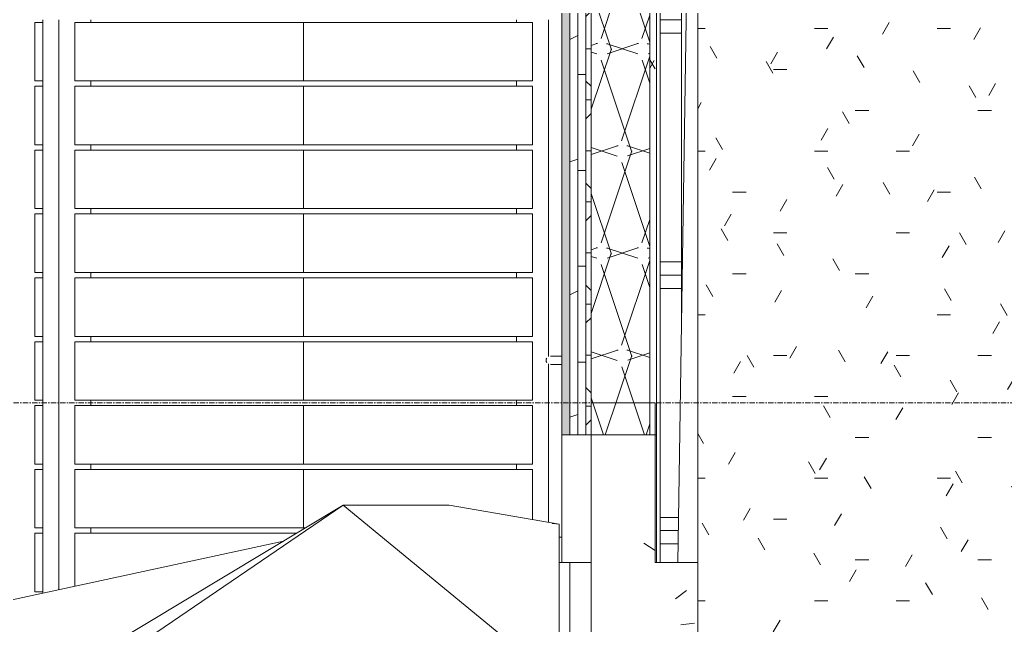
# Model space of a CAD drawing. Header units: inches. Extents: x 9661 to 15313, y -314 to 660.
# Drawn here: x 13236.9 to 13329.5, y -20.9 to 36 of the extents above; entities that cross this region are included whole.
import ezdxf

# ---------------------------------------------------------------- set-up
doc = ezdxf.new("R2010")
doc.units = ezdxf.units.IN
doc.header["$MEASUREMENT"] = 0
doc.linetypes.add('Grid Line 1_2_', pattern=[0.875, 0.5, -0.125, 0.125, -0.125])
for name, color, linetype, lineweight in [('0-5', 130, 'Continuous', 5), ('A-DOOR-3', 7, 'Continuous', 9), ('A-DOOR-5', 55, 'Continuous', 9), ('A-FLOR-LEVL-1', 51, 'Grid Line 1_2_', 9), ('A-GLAZ-CURT-1', 55, 'Continuous', 9), ('A-GLAZ-CWMG-1', 55, 'Continuous', 9), ('A-WALL-10', 113, 'Continuous', 9), ('A-WALL-8', 23, 'Continuous', 5), ('A-WALL-PATT-1', 55, 'Continuous', 9), ('A-WALL-PATT-2', 45, 'Continuous', 9), ('C-TOPO-2', 55, 'Continuous', 9), ('S-FNDN-1', 7, 'Continuous', 9), ('S-FNDN-2', 55, 'Continuous', 9), ('S-FNDN-5', 32, 'Continuous', 9)]:
    doc.layers.add(name, color=color, linetype=linetype, lineweight=lineweight)
pattern_1 = [(0, (14107.568, 138.832), (0, 9), []), (90, (14107.568, 138.832), (-9, 6e-16), [])]

# ---------------------------------------------------------------- blocks, each defined once
blk = doc.blocks.new('CTR  - Topography_rvt-2-BUILDING SECTION - NORTH_SOUTH AT ELEVATOR AND COURTYARD - LOOKING EAST')
at = {"layer": 'C-TOPO-2'}
for p, q in [((-3852.617, -9.6), (-3892.99, -33.876)), ((-3852.617, -9.6), (-3888.229, -33.876)), ((-3852.617, -9.6), (-3832.324, -26.288)), ((-3852.617, -9.6), (-3842.65, -9.6)), ((-3842.739, -9.6), (-3842.65, -9.6)), ((-3832.324, -11.389), (-3842.65, -9.6)), ((-3832.324, -11.389), (-3833.004, -11.329)), ((-3832.324, -11.389), (-3832.324, -15)), ((-3832.324, -11.389), (-3832.324, -15)), ((-3832.324, -11.389), (-3832.324, -15)), ((-3832.324, -12.608), (-3832.074, -12.613)), ((-3832.324, -12.608), (-3832.074, -12.613)), ((-3832.074, -12.613), (-3832.324, -12.608)), ((-3858.232, -12.976), (-3891.313, -20.144))]:
    blk.add_line(p, q, dxfattribs=at)
blk = doc.blocks.new('CTR - 1st Phase - Structure_rvt-2-BUILDING SECTION - NORTH_SOUTH AT ELEVATOR AND COURTYARD - LOOKING EAST')
at = {"layer": 'A-WALL-PATT-1'}
h = blk.add_hatch(dxfattribs=at)
h.set_pattern_fill('FP_42', color=256, style=0, pattern_type=2)
h.set_pattern_definition([(0, (-3012.324, 138.832), (15.36, 3.84), [1.267, -10.253, 1.267, -10.253, -61.44]), (0, (-3012.324, 138.832), (15.36, 3.84), [-23.04, 1.267, -21.773, 1.267, -10.253, -26.88]), (0, (-3012.324, 138.832), (15.36, 3.84), [-57.6, 1.267, -6.413, 1.267, -17.933]), (120, (-3006.564, 140.752), (-11.005538, 11.38215), [1.267, -10.253, 1.267, -10.253, -61.44]), (120, (-3006.564, 140.752), (-11.005538, 11.38215), [-23.04, 1.267, -21.773, 1.267, -10.253, -26.88]), (120, (-3006.564, 140.752), (-11.005538, 11.38215), [-57.6, 1.267, -6.413, 1.267, -17.933]), (240, (-3004.644, 148.432), (-4.354462, -15.22215), [1.267, -10.253, 1.267, -10.253, -61.44]), (240, (-3004.644, 148.432), (-4.354462, -15.22215), [-23.04, 1.267, -21.773, 1.267, -10.253, -26.88]), (240, (-3004.644, 148.432), (-4.354462, -15.22215), [-57.6, 1.267, -6.413, 1.267, -17.933])])
h.paths.add_polyline_path([(-3818.824, -162.002), (-3818.824, -162), (-3819.324, -162.002)], flags=0)
h.paths.add_polyline_path([(-3803.898, -152), (-3771.324, -152), (-3771.324, -89.875), (-3819.324, -89.875), (-3819.324, -152), (-3815.303, -152)], flags=0)
h.paths.add_polyline_path([(-3636.306, -152), (-3599.324, -152), (-3599.324, -7.5), (-3648.824, -7.539), (-3648.824, -7.909), (-3650.324, -7.909), (-3650.324, -13.25), (-3646.574, -13.25), (-3646.574, -152)], flags=0)
h.paths.add_polyline_path([(-3774.348, -47.284), (-3774.261, -47.23), (-3774.307, -47.23), (-3774.32, -47.248)], flags=0)
h.paths.add_polyline_path([(-3784.643, -40.018), (-3784.643, -40.002), (-3784.442, -40.011)], flags=0)
h.paths.add_polyline_path([(-3819.324, -76), (-3771.324, -76), (-3771.324, -48.409), (-3773.838, -48.378), (-3774.182, -48.226), (-3774.238, -48.161), (-3774.261, -48.088), (-3774.364, -47.996), (-3774.429, -47.807), (-3774.432, -47.534), (-3774.363, -47.319), (-3774.398, -47.319), (-3774.433, -47.18), (-3774.449, -44.909), (-3774.423, -42.92), (-3774.348, -42.463), (-3774.265, -42.254), (-3774.126, -42.01), (-3773.824, -41.63), (-3773.671, -41.5), (-3785.837, -41.47), (-3786.182, -41.317), (-3786.237, -41.254), (-3786.261, -41.179), (-3786.363, -41.09), (-3786.429, -40.902), (-3786.427, -40.584), (-3786.36, -40.404), (-3786.318, -40.356), (-3786.261, -40.321), (-3786.182, -40.183), (-3785.984, -40.077), (-3785.643, -40.018), (-3784.643, -40.018), (-3782.949, -40), (-3771.673, -39.977), (-3771.324, -39.903), (-3771.324, 54.125), (-3819.324, 54.125), (-3819.324, -47.319)], flags=0)
h.paths.add_polyline_path([(-3772.643, -46.927), (-3771.324, -46.909), (-3771.324, -41.771), (-3772.949, -42.841), (-3772.974, -43.068), (-3772.949, -43.068), (-3772.949, -46.915), (-3772.725, -46.924)], flags=0)
h.paths.add_polyline_path([(-3772.643, -46.927), (-3772.643, -46.911), (-3772.474, -46.921)], flags=0)
h.paths.add_polyline_path([(-3772.96, -43.068), (-3772.946, -42.92), (-3772.931, -42.947), (-3772.949, -43.021)], flags=0)
h.paths.add_polyline_path([(-3637.004, 34.518), (-3637.004, 34.502), (-3637.205, 34.511)], flags=0)
h.paths.add_polyline_path([(-3636.306, 0), (-3599.324, 0), (-3599.324, 120), (-3653.074, 120), (-3653.074, 112), (-3650.074, 112), (-3650.074, 36), (-3635.841, 35.98), (-3635.466, 35.817), (-3635.418, 35.78), (-3635.387, 35.679), (-3635.287, 35.596), (-3635.215, 35.375), (-3635.215, 35.125), (-3635.287, 34.904), (-3635.33, 34.856), (-3635.387, 34.821), (-3635.466, 34.683), (-3635.574, 34.6), (-3636.004, 34.518), (-3637.004, 34.518), (-3640.496, 34.5), (-3649.928, 34.474), (-3650.067, 34.39), (-3650.074, 34.386), (-3650.074, 0)], flags=0)
h.paths.add_polyline_path([(-3784.643, 103.982), (-3784.643, 103.998), (-3784.442, 103.989)], flags=0)
h.paths.add_polyline_path([(-3771.574, 68), (-3771.324, 68), (-3771.34, 102.247), (-3771.804, 102.501), (-3778.759, 102.5), (-3785.837, 102.53), (-3786.182, 102.683), (-3786.237, 102.746), (-3786.261, 102.821), (-3786.363, 102.91), (-3786.429, 103.098), (-3786.427, 103.416), (-3786.39, 103.525), (-3786.284, 103.665), (-3786.261, 103.679), (-3786.182, 103.817), (-3785.984, 103.923), (-3785.643, 103.982), (-3784.643, 103.982), (-3782.949, 104), (-3771.684, 104.021), (-3771.324, 104.093), (-3771.324, 118.5), (-3819.324, 118.5), (-3819.324, 68), (-3771.694, 68)], flags=0)
at = {"layer": 'A-WALL-PATT-2'}
h = blk.add_hatch(dxfattribs=at)
h.set_pattern_fill('FP_75', color=256, style=0, pattern_type=2)
h.set_pattern_definition([(50, (-3012.324, 138.832), (27.5427, -2.4099), [2.88, -31.68]), (355, (-3012.324, 138.832), (-5.3278, 28.8843), [2.304, -25.344]), (100.451, (-3010.03, 138.63), (22.2153, 26.4739), [2.448, -26.924]), (46.184, (-3012.324, 146.512), (40.9819, -6.3564), [4.32, -47.52]), (96.636, (-3008.91, 145.982), (35.8907, 37.4062), [3.671, -40.386]), (351.184, (-3012.324, 146.51), (35.891, 37.4062), [3.456, -38.016]), (21, (-3008.484, 144.592), (22.92104, -15.46073), [2.88, -31.68]), (326, (-3008.484, 144.592), (9.3435, 27.8457), [2.304, -25.344]), (71.451, (-3006.574, 143.303), (32.2648, 12.3844), [2.448, -26.924]), (37.5, (-3012.324, 138.832), (0.46686, 12.78271), [1.267, -23.77, 1.267, -24.461, -25.44]), (37.5, (-3012.324, 138.832), (0.46686, 12.78271), [-50.765, 1.267, -24.173]), (7.5, (-3012.324, 138.832), (10.1016, 15.1451), [1.267, -13.402, 1.267, -23.194, -9.696]), (7.5, (-3012.324, 138.832), (10.1016, 15.1451), [-39.13, 1.267, -8.429]), (327.5, (-3020.887, 138.832), (20.49916, -0.86578), [1.267, -8.333, 1.267, -28.685, -39.744]), (327.5, (-3020.887, 138.832), (20.49916, -0.86578), [-39.552, 1.267, -38.477]), (317.5, (-3024.727, 138.832), (22.39478, 3.8443), [1.267, -11.213, 1.267, -18.624, -28.224]), (317.5, (-3024.727, 138.832), (22.39478, 3.8443), [-32.371, 1.267, -26.957])])
h.paths.add_polyline_path([(-3819.324, -168), (-3819.324, -15), (-3823.324, -15), (-3823.324, -3), (-3829.324, -3), (-3829.324, -168), (-3820.657, -168)], flags=0)
at = {"layer": 'S-FNDN-1'}
for p, q in [((-3829.324, -168), (-3829.324, 0)), ((-3829.324, 0), (-3823.324, 0)), ((-3823.324, 0), (-3823.324, -15)), ((-3819.324, -15), (-3823.324, -15)), ((-3819.324, -168), (-3819.324, -15))]:
    blk.add_line(p, q, dxfattribs=at)
at = {"layer": 'S-FNDN-2'}
blk.add_line((-3819.324, 54.125), (-3819.324, -15), dxfattribs=at)
blk = doc.blocks.new('GLASS GARAGE DOOR - RAMP GARAGE DOOR-2787280-BUILDING SECTION - NORTH_SOUTH AT ELEVATOR AND COURTYARD - LOOKING EAST')
at = {"layer": 'A-DOOR-5'}
for p, q in [((-3822.847, 37.25), (-3822.847, 54.125)), ((-3820.143, 53.938), (-3821.181, -15)), ((-3820.847, 54.125), (-3820.847, 37.25)), ((-3822.847, 37.25), (-3820.847, 37.25)), ((-3822.847, 36), (-3822.847, 37.25)), ((-3822.847, 37.25), (-3820.847, 37.25)), ((-3820.847, 37.25), (-3820.847, 36)), ((-3822.847, 36), (-3820.847, 36)), ((-3822.847, 34.75), (-3822.847, 36)), ((-3822.847, 36), (-3820.847, 36)), ((-3820.847, 36), (-3820.847, 34.75)), ((-3822.847, 13.25), (-3822.847, 34.75)), ((-3822.847, 34.75), (-3820.847, 34.75)), ((-3820.847, 34.75), (-3822.847, 34.75)), ((-3820.847, 34.75), (-3820.847, 13.25)), ((-3822.847, 13.25), (-3820.847, 13.25)), ((-3822.847, 12), (-3822.847, 13.25)), ((-3822.847, 13.25), (-3820.847, 13.25)), ((-3820.847, 13.25), (-3820.847, 12)), ((-3822.847, 12), (-3820.847, 12)), ((-3822.847, 10.75), (-3822.847, 12)), ((-3822.847, 12), (-3820.847, 12)), ((-3820.847, 12), (-3820.847, 10.75)), ((-3822.847, -10.75), (-3822.847, 10.75)), ((-3822.847, 10.75), (-3820.847, 10.75)), ((-3820.847, 10.75), (-3822.847, 10.75)), ((-3820.847, 10.75), (-3820.847, 7.179)), ((-3822.847, -10.75), (-3821.117, -10.75)), ((-3822.847, -12), (-3822.847, -10.75)), ((-3822.847, -10.75), (-3821.117, -10.75)), ((-3822.847, -12), (-3821.136, -12)), ((-3822.847, -13.25), (-3822.847, -12)), ((-3822.847, -12), (-3821.136, -12)), ((-3822.847, -15), (-3822.847, -13.25)), ((-3822.847, -13.25), (-3821.155, -13.25)), ((-3821.155, -13.25), (-3822.847, -13.25))]:
    blk.add_line(p, q, dxfattribs=at)
for centre, radius, start, end in [((-3819.824, 72.5), 3, 90, 270), ((-3819.824, 72.5), 3, 80.20134, 90), ((-3819.824, 72.5), 2.125, 90, 270), ((-3819.824, 72.5), 2.078, 90, 270), ((-3819.824, 72.5), 2.125, 76.05633, 90), ((-3819.824, 72.5), 2.078, 75.7398, 90), ((-3819.824, 72.5), 0.5, 90, 270), ((-3819.824, 72.5), 0.5, 270, 90), ((-3819.824, 72.5), 2.078, 270, 284.2602), ((-3819.824, 72.5), 2.125, 270, 283.94367), ((-3819.824, 72.5), 3, 270, 279.79866), ((-3804.644, 53.75), 15.5, 178.60954, 179.30489)]:
    blk.add_arc(centre, radius, start, end, dxfattribs=at)
blk = doc.blocks.new('STOREFRONT DOOR B - ALUM_ STILE W_ GLASS INSET-2790180-BUILDING SECTION - NORTH_SOUTH AT ELEVATOR AND COURTYARD - LOOKING EAST')
at = {"layer": 'A-DOOR-5'}
for p, q in [((-3832.074, 4.394), (-3832.57, 4.394)), ((-3832.57, 3.606), (-3832.074, 3.606))]:
    blk.add_line(p, q, dxfattribs=at)
at = {"layer": 'A-DOOR-5', "flags": 128}
for points in [[(-3832.57, 4.394), (-3832.593, 4.394), (-3832.617, 4.394), (-3832.64, 4.394), (-3832.664, 4.394), (-3832.687, 4.394), (-3832.71, 4.394), (-3832.733, 4.394), (-3832.756, 4.394), (-3832.778, 4.394), (-3832.8, 4.394), (-3832.821, 4.394), (-3832.843, 4.394), (-3832.863, 4.394), (-3832.883, 4.394), (-3832.903, 4.394), (-3832.922, 4.394), (-3832.941, 4.394), (-3832.959, 4.394), (-3832.977, 4.394), (-3832.993, 4.394), (-3833.01, 4.394), (-3833.025, 4.394), (-3833.04, 4.394), (-3833.054, 4.394), (-3833.067, 4.394), (-3833.079, 4.394), (-3833.091, 4.394), (-3833.101, 4.394), (-3833.111, 4.394), (-3833.12, 4.394), (-3833.128, 4.394), (-3833.136, 4.394), (-3833.142, 4.394), (-3833.147, 4.394), (-3833.152, 4.394), (-3833.155, 4.394), (-3833.158, 4.394), (-3833.16, 4.394), (-3833.16, 4.394)], [(-3833.16, 3.606), (-3833.16, 3.606), (-3833.158, 3.606), (-3833.156, 3.606), (-3833.153, 3.606), (-3833.149, 3.606), (-3833.143, 3.606), (-3833.137, 3.606), (-3833.13, 3.606), (-3833.122, 3.606), (-3833.114, 3.606), (-3833.104, 3.606), (-3833.094, 3.606), (-3833.082, 3.606), (-3833.07, 3.606), (-3833.057, 3.606), (-3833.043, 3.606), (-3833.029, 3.606), (-3833.014, 3.606), (-3832.998, 3.606), (-3832.981, 3.606), (-3832.964, 3.606), (-3832.946, 3.606), (-3832.928, 3.606), (-3832.908, 3.606), (-3832.889, 3.606), (-3832.869, 3.606), (-3832.848, 3.606), (-3832.827, 3.606), (-3832.806, 3.606), (-3832.784, 3.606), (-3832.762, 3.606), (-3832.739, 3.606), (-3832.716, 3.606), (-3832.693, 3.606), (-3832.67, 3.606), (-3832.647, 3.606), (-3832.623, 3.606), (-3832.6, 3.606), (-3832.576, 3.606), (-3832.57, 3.606)]]:
    blk.add_lwpolyline(points, dxfattribs=at)
at = {"layer": 'A-DOOR-5'}
for start, end in [(150, 180), (180, 210), (82.77245, 90), (270, 277.22755)]:
    blk.add_arc((-3833.16, 4), 0.394, start, end, dxfattribs=at)
blk = doc.blocks.new('Horizontal_Siding - Horizontal_Siding-2852725-BUILDING SECTION - NORTH_SOUTH AT ELEVATOR AND COURTYARD - LOOKING EAST')
at = {"layer": 'A-GLAZ-CURT-1'}
for p, q in [((-3881.574, -17.75), (-3881.574, -12.25)), ((-3880.824, -12.25), (-3881.574, -12.25)), ((-3880.824, -17.75), (-3881.574, -17.75))]:
    blk.add_line(p, q, dxfattribs=at)
blk = doc.blocks.new('Rectangular Mullion - RAILING POST-2680127-BUILDING SECTION - NORTH_SOUTH AT ELEVATOR AND COURTYARD - LOOKING EAST')
at = {"layer": 'A-GLAZ-CWMG-1'}
blk.add_line((-3880.824, -12), (-3880.824, -17.872), dxfattribs=at)
blk = doc.blocks.new('Rectangular Mullion - RAILING POST-V142-BUILDING SECTION - NORTH_SOUTH AT ELEVATOR AND COURTYARD - LOOKING EAST')
at = {"layer": 'A-GLAZ-CWMG-1'}
blk.add_line((-3880.824, -6), (-3880.824, -12), dxfattribs=at)
blk = doc.blocks.new('Horizontal_Siding - Horizontal_Siding-2854551-BUILDING SECTION - NORTH_SOUTH AT ELEVATOR AND COURTYARD - LOOKING EAST')
at = {"layer": 'A-GLAZ-CURT-1'}
for p, q in [((-3877.824, -12.25), (-3877.824, -17.221)), ((-3857.024, -12.25), (-3877.824, -12.25))]:
    blk.add_line(p, q, dxfattribs=at)
blk = doc.blocks.new('Horizontal_Siding - Horizontal_Siding-V143-BUILDING SECTION - NORTH_SOUTH AT ELEVATOR AND COURTYARD - LOOKING EAST')
at = {"layer": 'A-GLAZ-CURT-1'}
for p, q in [((-3877.824, -6.25), (-3877.824, -11.75)), ((-3856.336, -6.25), (-3877.824, -6.25)), ((-3856.336, -11.75), (-3856.336, -6.25)), ((-3877.824, -11.75), (-3856.336, -11.75))]:
    blk.add_line(p, q, dxfattribs=at)
blk = doc.blocks.new('Rectangular Mullion - RAILING POST-V144-BUILDING SECTION - NORTH_SOUTH AT ELEVATOR AND COURTYARD - LOOKING EAST')
at = {"layer": 'A-GLAZ-CWMG-1'}
for p, q in [((-3836.349, -6.25), (-3836.349, -6)), ((-3833.349, -6), (-3833.349, -11.212))]:
    blk.add_line(p, q, dxfattribs=at)
blk = doc.blocks.new('Rectangular Mullion - RAILING POST-V145-BUILDING SECTION - NORTH_SOUTH AT ELEVATOR AND COURTYARD - LOOKING EAST')
at = {"layer": 'A-GLAZ-CWMG-1'}
for p, q in [((-3836.349, -0.25), (-3836.349, 0)), ((-3833.349, 0), (-3833.349, -6)), ((-3836.349, -6), (-3836.349, -5.75))]:
    blk.add_line(p, q, dxfattribs=at)
blk = doc.blocks.new('Rectangular Mullion - RAILING POST-V146-BUILDING SECTION - NORTH_SOUTH AT ELEVATOR AND COURTYARD - LOOKING EAST')
at = {"layer": 'A-GLAZ-CWMG-1'}
for p, q in [((-3836.349, 5.75), (-3836.349, 6)), ((-3833.349, 6), (-3833.349, 4.344)), ((-3833.349, 3.656), (-3833.349, 0)), ((-3836.349, 0), (-3836.349, 0.25))]:
    blk.add_line(p, q, dxfattribs=at)
blk = doc.blocks.new('Rectangular Mullion - RAILING POST-2806293-BUILDING SECTION - NORTH_SOUTH AT ELEVATOR AND COURTYARD - LOOKING EAST')
at = {"layer": 'A-GLAZ-CWMG-1'}
for p, q in [((-3879.324, -12), (-3879.324, -17.546)), ((-3876.324, -12.25), (-3876.324, -12))]:
    blk.add_line(p, q, dxfattribs=at)
blk = doc.blocks.new('Rectangular Mullion - RAILING POST-V148-BUILDING SECTION - NORTH_SOUTH AT ELEVATOR AND COURTYARD - LOOKING EAST')
at = {"layer": 'A-GLAZ-CWMG-1'}
for p, q in [((-3879.324, -6), (-3879.324, -12)), ((-3876.324, -6.25), (-3876.324, -6)), ((-3876.324, -12), (-3876.324, -11.75))]:
    blk.add_line(p, q, dxfattribs=at)
blk = doc.blocks.new('Horizontal_Siding - Horizontal_Siding-V149-BUILDING SECTION - NORTH_SOUTH AT ELEVATOR AND COURTYARD - LOOKING EAST')
at = {"layer": 'A-GLAZ-CURT-1'}
for p, q in [((-3856.336, -6.25), (-3856.336, -11.75)), ((-3834.849, -6.25), (-3856.336, -6.25)), ((-3834.849, -10.952), (-3834.849, -6.25)), ((-3856.336, -11.75), (-3856.193, -11.75))]:
    blk.add_line(p, q, dxfattribs=at)

msp = doc.modelspace()

# ---------------------------------------------------------------- hatches: boundary and pattern name
at = {"layer": 'A-WALL-8'}
msp.add_hatch(color=256, dxfattribs=at).paths.add_polyline_path([(13287.81791, -3), (13288.56791, -3), (13288.56791, 227.625), (13287.81791, 227.625), (13287.81791, 0)], flags=0)
at = {"layer": 'A-WALL-PATT-2'}
h = msp.add_hatch(dxfattribs=at)
h.set_pattern_fill('FP_38', color=256, style=0, pattern_type=2)
h.set_pattern_definition([(216.87, (14117.1676, 162.832), (71.999914, 48.000129), [12, -108]), (206.565, (14131.568, 155.632), (-23.99974, -23.9997), [26.833, -26.833]), (198.435, (14131.568, 143.632), (-47.999875, -23.99952), [15.179, -60.716])])
h.paths.add_polyline_path([(13288.56791, -3), (13289.31791, -3), (13289.31791, 227.625), (13288.56791, 227.625), (13288.56791, 0)], flags=0)
h = msp.add_hatch(dxfattribs=at)
h.set_pattern_fill('FP_39', color=256, style=0, pattern_type=2)
h.set_pattern_definition(pattern_1)
h.paths.add_polyline_path([(13289.31791, -3), (13290.06791, -3), (13290.06791, 227.625), (13289.31791, 227.625), (13289.31791, 0)], flags=0)
h = msp.add_hatch(dxfattribs=at)
h.set_pattern_fill('FP_40', color=256, style=0, pattern_type=2)
h.set_pattern_definition([(0, (14107.5676, 138.832), (0, 4.798), []), (315, (14107.5676, 138.832), (4.798427, 0), [6.786, -6.786]), (45, (14107.5676, 138.832), (4.798427, 0), [6.786, -6.786])])
h.paths.add_polyline_path([(13290.56791, -3), (13290.56791, 227.625), (13290.06791, 227.625), (13290.06791, -3)], flags=0)
h = msp.add_hatch(dxfattribs=at)
h.set_pattern_fill('FP_35', color=256, style=0, pattern_type=2)
h.set_pattern_definition([(161.57, (14108.0476, 139.312), (-3.8399538, -1.54e-05), [0, -27.322, 3.034, 0]), (18.43, (14107.0876, 139.312), (-3.8399538, 1.54e-05), [0, -27.322, 3.034, 0]), (108.43, (14108.0476, 139.312), (1.919622, -9.6005246), [9.106, -21.25]), (71.57, (14107.0876, 139.312), (1.919622, 9.6005246), [9.106, -21.25])])
h.paths.add_polyline_path([(13290.85497, -3), (13296.06791, -3), (13296.06791, 227.625), (13290.56791, 227.625), (13290.56791, -3)], flags=0)
h = msp.add_hatch(dxfattribs=at)
h.set_pattern_fill('FP_41', color=256, style=0, pattern_type=2)
h.set_pattern_definition([(0, (14107.568, 138.832), (30.72, 7.68), [1.267, -21.773, 1.267, -21.773, -122.88]), (0, (14107.568, 138.832), (30.72, 7.68), [-46.08, 1.267, -44.813, 1.267, -21.773, -53.76]), (0, (14107.568, 138.832), (30.72, 7.68), [-115.2, 1.267, -14.093, 1.267, -37.133]), (120, (14119.088, 142.672), (-22.011075, 22.7643), [1.267, -21.773, 1.267, -21.773, -122.88]), (120, (14119.088, 142.672), (-22.011075, 22.7643), [-46.08, 1.267, -44.813, 1.267, -21.773, -53.76]), (120, (14119.088, 142.672), (-22.011075, 22.7643), [-115.2, 1.267, -14.093, 1.267, -37.133]), (240, (14122.928, 158.032), (-8.708925, -30.4443), [1.267, -21.773, 1.267, -21.773, -122.88]), (240, (14122.928, 158.032), (-8.708925, -30.4443), [-46.08, 1.267, -44.813, 1.267, -21.773, -53.76]), (240, (14122.928, 158.032), (-8.708925, -30.4443), [-115.2, 1.267, -14.093, 1.267, -37.133])])
h.paths.add_polyline_path([(13296.69291, -3), (13296.69291, 227.625), (13296.06791, 227.625), (13296.06791, -3)], flags=0)
h = msp.add_hatch(dxfattribs=at)
h.set_pattern_fill('FP_39', color=256, style=0, pattern_type=2)
h.set_pattern_definition(pattern_1)
h.paths.add_polyline_path([(13290.56791, -168), (13290.56791, -15), (13287.56791, -15), (13287.56791, -168)], flags=0)

# ---------------------------------------------------------------- linework, layer by layer
at = {"layer": 'A-FLOR-LEVL-1'}
msp.add_line((12951.92718, 0), (15288.94326, 0), dxfattribs=at)
at = {"layer": 'A-WALL-10'}
for p, q in [((13290.56791, 399.24979), (13290.56791, -3)), ((13296.06791, 399.36438), (13296.06791, -3)), ((13290.06791, 398.48921), (13290.06791, -3)), ((13296.69291, 398.62724), (13296.69291, -15)), ((13287.81791, -15), (13287.81791, 227.625)), ((13288.56791, 227.625), (13288.56791, -3)), ((13289.31791, 227.625), (13289.31791, -3)), ((13287.81791, -3), (13296.69291, -3))]:
    msp.add_line(p, q, dxfattribs=at)
at = {"layer": 'S-FNDN-5'}
for p, q in [((13287.56791, -168), (13287.56791, -15)), ((13287.56791, -15), (13290.56791, -15)), ((13290.56791, -168), (13290.56791, -15))]:
    msp.add_line(p, q, dxfattribs=at)

# ---------------------------------------------------------------- block references
at = {"layer": '0-5'}
for name in ['CTR - 1st Phase - Structure_rvt-2-BUILDING SECTION - NORTH_SOUTH AT ELEVATOR AND COURTYARD - LOOKING EAST', 'CTR  - Topography_rvt-2-BUILDING SECTION - NORTH_SOUTH AT ELEVATOR AND COURTYARD - LOOKING EAST']:
    msp.add_blockref(name, (17119.89164, 0), dxfattribs=at)
at = {"layer": 'A-DOOR-3'}
msp.add_blockref('STOREFRONT DOOR B - ALUM_ STILE W_ GLASS INSET-2790180-BUILDING SECTION - NORTH_SOUTH AT ELEVATOR AND COURTYARD - LOOKING EAST', (17119.89164, 0), dxfattribs=at)
at = {"layer": 'A-DOOR-5'}
msp.add_blockref('GLASS GARAGE DOOR - RAMP GARAGE DOOR-2787280-BUILDING SECTION - NORTH_SOUTH AT ELEVATOR AND COURTYARD - LOOKING EAST', (17119.89164, 0), dxfattribs=at)
at = {"layer": 'A-GLAZ-CURT-1'}
for name, p in [('Horizontal_Siding - Horizontal_Siding-2852725-BUILDING SECTION - NORTH_SOUTH AT ELEVATOR AND COURTYARD - LOOKING EAST', (17119.89164, 48)), ('Horizontal_Siding - Horizontal_Siding-V143-BUILDING SECTION - NORTH_SOUTH AT ELEVATOR AND COURTYARD - LOOKING EAST', (17119.89164, 42)), ('Horizontal_Siding - Horizontal_Siding-V143-BUILDING SECTION - NORTH_SOUTH AT ELEVATOR AND COURTYARD - LOOKING EAST', (17141.37914, 42)), ('Horizontal_Siding - Horizontal_Siding-2852725-BUILDING SECTION - NORTH_SOUTH AT ELEVATOR AND COURTYARD - LOOKING EAST', (17119.89164, 42)), ('Horizontal_Siding - Horizontal_Siding-V143-BUILDING SECTION - NORTH_SOUTH AT ELEVATOR AND COURTYARD - LOOKING EAST', (17119.89164, 36)), ('Horizontal_Siding - Horizontal_Siding-V143-BUILDING SECTION - NORTH_SOUTH AT ELEVATOR AND COURTYARD - LOOKING EAST', (17141.37914, 36)), ('Horizontal_Siding - Horizontal_Siding-2852725-BUILDING SECTION - NORTH_SOUTH AT ELEVATOR AND COURTYARD - LOOKING EAST', (17119.89164, 36)), ('Horizontal_Siding - Horizontal_Siding-V143-BUILDING SECTION - NORTH_SOUTH AT ELEVATOR AND COURTYARD - LOOKING EAST', (17119.89164, 30)), ('Horizontal_Siding - Horizontal_Siding-V143-BUILDING SECTION - NORTH_SOUTH AT ELEVATOR AND COURTYARD - LOOKING EAST', (17141.37914, 30)), ('Horizontal_Siding - Horizontal_Siding-2852725-BUILDING SECTION - NORTH_SOUTH AT ELEVATOR AND COURTYARD - LOOKING EAST', (17119.89164, 30)), ('Horizontal_Siding - Horizontal_Siding-V143-BUILDING SECTION - NORTH_SOUTH AT ELEVATOR AND COURTYARD - LOOKING EAST', (17119.89164, 24)), ('Horizontal_Siding - Horizontal_Siding-V143-BUILDING SECTION - NORTH_SOUTH AT ELEVATOR AND COURTYARD - LOOKING EAST', (17141.37914, 24)), ('Horizontal_Siding - Horizontal_Siding-2852725-BUILDING SECTION - NORTH_SOUTH AT ELEVATOR AND COURTYARD - LOOKING EAST', (17119.89164, 24)), ('Horizontal_Siding - Horizontal_Siding-V143-BUILDING SECTION - NORTH_SOUTH AT ELEVATOR AND COURTYARD - LOOKING EAST', (17119.89164, 18)), ('Horizontal_Siding - Horizontal_Siding-V143-BUILDING SECTION - NORTH_SOUTH AT ELEVATOR AND COURTYARD - LOOKING EAST', (17141.37914, 18)), ('Horizontal_Siding - Horizontal_Siding-2852725-BUILDING SECTION - NORTH_SOUTH AT ELEVATOR AND COURTYARD - LOOKING EAST', (17119.89164, 18)), ('Horizontal_Siding - Horizontal_Siding-V143-BUILDING SECTION - NORTH_SOUTH AT ELEVATOR AND COURTYARD - LOOKING EAST', (17119.89164, 12)), ('Horizontal_Siding - Horizontal_Siding-V143-BUILDING SECTION - NORTH_SOUTH AT ELEVATOR AND COURTYARD - LOOKING EAST', (17141.37914, 12)), ('Horizontal_Siding - Horizontal_Siding-2852725-BUILDING SECTION - NORTH_SOUTH AT ELEVATOR AND COURTYARD - LOOKING EAST', (17119.89164, 12)), ('Horizontal_Siding - Horizontal_Siding-V143-BUILDING SECTION - NORTH_SOUTH AT ELEVATOR AND COURTYARD - LOOKING EAST', (17119.89164, 6)), ('Horizontal_Siding - Horizontal_Siding-V143-BUILDING SECTION - NORTH_SOUTH AT ELEVATOR AND COURTYARD - LOOKING EAST', (17141.37914, 6)), ('Horizontal_Siding - Horizontal_Siding-2852725-BUILDING SECTION - NORTH_SOUTH AT ELEVATOR AND COURTYARD - LOOKING EAST', (17119.89164, 6)), ('Horizontal_Siding - Horizontal_Siding-V143-BUILDING SECTION - NORTH_SOUTH AT ELEVATOR AND COURTYARD - LOOKING EAST', (17119.89164, 0)), ('Horizontal_Siding - Horizontal_Siding-V149-BUILDING SECTION - NORTH_SOUTH AT ELEVATOR AND COURTYARD - LOOKING EAST', (17119.89164, 0)), ('Horizontal_Siding - Horizontal_Siding-2852725-BUILDING SECTION - NORTH_SOUTH AT ELEVATOR AND COURTYARD - LOOKING EAST', (17119.89164, 0)), ('Horizontal_Siding - Horizontal_Siding-2854551-BUILDING SECTION - NORTH_SOUTH AT ELEVATOR AND COURTYARD - LOOKING EAST', (17119.89164, 0))]:
    msp.add_blockref(name, p, dxfattribs=at)
at = {"layer": 'A-GLAZ-CWMG-1'}
for name, p in [('Rectangular Mullion - RAILING POST-V142-BUILDING SECTION - NORTH_SOUTH AT ELEVATOR AND COURTYARD - LOOKING EAST', (17119.89164, 42)), ('Rectangular Mullion - RAILING POST-V148-BUILDING SECTION - NORTH_SOUTH AT ELEVATOR AND COURTYARD - LOOKING EAST', (17119.89164, 42)), ('Rectangular Mullion - RAILING POST-V145-BUILDING SECTION - NORTH_SOUTH AT ELEVATOR AND COURTYARD - LOOKING EAST', (17119.89164, 36)), ('Rectangular Mullion - RAILING POST-V142-BUILDING SECTION - NORTH_SOUTH AT ELEVATOR AND COURTYARD - LOOKING EAST', (17119.89164, 36)), ('Rectangular Mullion - RAILING POST-V148-BUILDING SECTION - NORTH_SOUTH AT ELEVATOR AND COURTYARD - LOOKING EAST', (17119.89164, 36)), ('Rectangular Mullion - RAILING POST-V145-BUILDING SECTION - NORTH_SOUTH AT ELEVATOR AND COURTYARD - LOOKING EAST', (17119.89164, 30)), ('Rectangular Mullion - RAILING POST-V142-BUILDING SECTION - NORTH_SOUTH AT ELEVATOR AND COURTYARD - LOOKING EAST', (17119.89164, 30)), ('Rectangular Mullion - RAILING POST-V148-BUILDING SECTION - NORTH_SOUTH AT ELEVATOR AND COURTYARD - LOOKING EAST', (17119.89164, 30)), ('Rectangular Mullion - RAILING POST-V145-BUILDING SECTION - NORTH_SOUTH AT ELEVATOR AND COURTYARD - LOOKING EAST', (17119.89164, 24)), ('Rectangular Mullion - RAILING POST-V142-BUILDING SECTION - NORTH_SOUTH AT ELEVATOR AND COURTYARD - LOOKING EAST', (17119.89164, 24)), ('Rectangular Mullion - RAILING POST-V148-BUILDING SECTION - NORTH_SOUTH AT ELEVATOR AND COURTYARD - LOOKING EAST', (17119.89164, 24)), ('Rectangular Mullion - RAILING POST-V145-BUILDING SECTION - NORTH_SOUTH AT ELEVATOR AND COURTYARD - LOOKING EAST', (17119.89164, 18)), ('Rectangular Mullion - RAILING POST-V142-BUILDING SECTION - NORTH_SOUTH AT ELEVATOR AND COURTYARD - LOOKING EAST', (17119.89164, 18)), ('Rectangular Mullion - RAILING POST-V148-BUILDING SECTION - NORTH_SOUTH AT ELEVATOR AND COURTYARD - LOOKING EAST', (17119.89164, 18)), ('Rectangular Mullion - RAILING POST-V145-BUILDING SECTION - NORTH_SOUTH AT ELEVATOR AND COURTYARD - LOOKING EAST', (17119.89164, 12)), ('Rectangular Mullion - RAILING POST-V142-BUILDING SECTION - NORTH_SOUTH AT ELEVATOR AND COURTYARD - LOOKING EAST', (17119.89164, 12)), ('Rectangular Mullion - RAILING POST-V148-BUILDING SECTION - NORTH_SOUTH AT ELEVATOR AND COURTYARD - LOOKING EAST', (17119.89164, 12)), ('Rectangular Mullion - RAILING POST-V146-BUILDING SECTION - NORTH_SOUTH AT ELEVATOR AND COURTYARD - LOOKING EAST', (17119.89164, 0)), ('Rectangular Mullion - RAILING POST-V148-BUILDING SECTION - NORTH_SOUTH AT ELEVATOR AND COURTYARD - LOOKING EAST', (17119.89164, 6)), ('Rectangular Mullion - RAILING POST-V142-BUILDING SECTION - NORTH_SOUTH AT ELEVATOR AND COURTYARD - LOOKING EAST', (17119.89164, 6)), ('Rectangular Mullion - RAILING POST-V145-BUILDING SECTION - NORTH_SOUTH AT ELEVATOR AND COURTYARD - LOOKING EAST', (17119.89164, 0)), ('Rectangular Mullion - RAILING POST-V142-BUILDING SECTION - NORTH_SOUTH AT ELEVATOR AND COURTYARD - LOOKING EAST', (17119.89164, 0)), ('Rectangular Mullion - RAILING POST-V148-BUILDING SECTION - NORTH_SOUTH AT ELEVATOR AND COURTYARD - LOOKING EAST', (17119.89164, 0)), ('Rectangular Mullion - RAILING POST-V144-BUILDING SECTION - NORTH_SOUTH AT ELEVATOR AND COURTYARD - LOOKING EAST', (17119.89164, 0)), ('Rectangular Mullion - RAILING POST-2680127-BUILDING SECTION - NORTH_SOUTH AT ELEVATOR AND COURTYARD - LOOKING EAST', (17119.89164, 0)), ('Rectangular Mullion - RAILING POST-2806293-BUILDING SECTION - NORTH_SOUTH AT ELEVATOR AND COURTYARD - LOOKING EAST', (17119.89164, 0))]:
    msp.add_blockref(name, p, dxfattribs=at)

doc.saveas('drawing.dxf')
